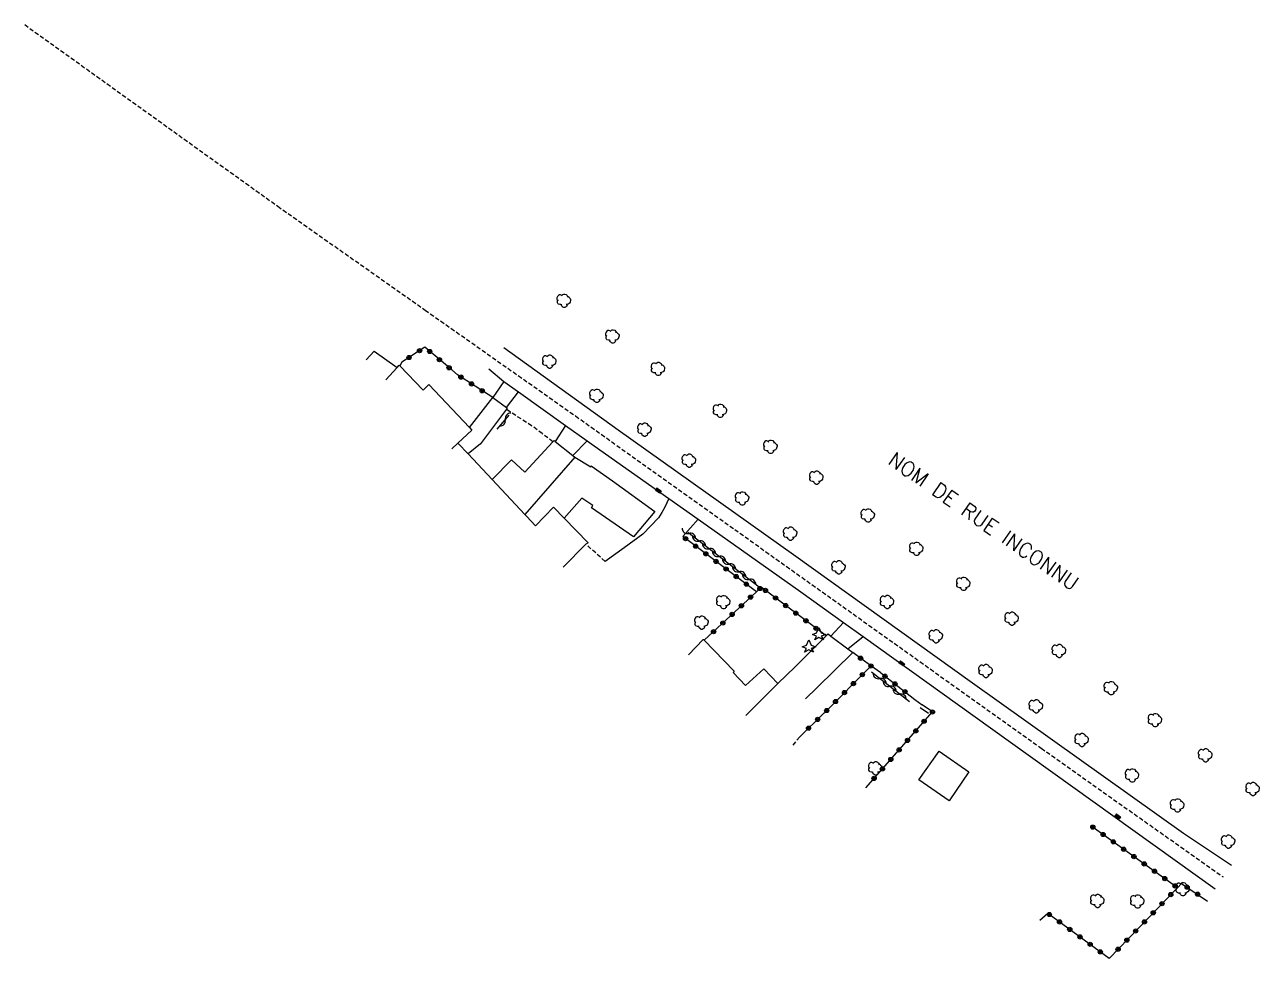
# Model space of a CAD drawing. Header units: millimetres. Extents: x 80031 to 81000, y 146000 to 147000.
# Drawn here: x 80532 to 80678.4, y 146843.1 to 146953.8 of the extents above; entities that cross this region are included whole.
import ezdxf
from ezdxf.enums import TextEntityAlignment as Align

# ---------------------------------------------------------------- set-up
doc = ezdxf.new("R2010")
doc.units = ezdxf.units.MM
doc.linetypes.add('DASHED', pattern=[0.75, 0.5, -0.25])
doc.layers.get('0').update_dxf_attribs({"linetype": 'CONTINUOUS'})
for name, color, linetype in [('W0001', 6, 'DASHED'), ('W0008', 7, 'CONTINUOUS'), ('W0017', 7, 'CONTINUOUS'), ('W0101', 7, 'CONTINUOUS'), ('W0104', 1, 'CONTINUOUS'), ('W0112', 1, 'DASHED'), ('W0300', 7, 'CONTINUOUS'), ('W0303', 7, 'CONTINUOUS'), ('W0310', 3, 'CONTINUOUS'), ('W0323', 7, 'CONTINUOUS'), ('W0401', 7, 'CONTINUOUS'), ('W0989', 7, 'CONTINUOUS'), ('W1102', 7, 'CONTINUOUS')]:
    doc.layers.add(name, color=color, linetype=linetype)
doc.styles.get("Standard").update_dxf_attribs({"font": 'romans.shx', "width": 0.85})

# ---------------------------------------------------------------- blocks, each defined once
blk = doc.blocks.new('T300')
for p, q in [((-0.8, 0.51), (-0.86, 0.34)), ((-0.86, 0.34), (-0.86, 0.17)), ((-0.86, 0.17), (-0.74, 0.06)), ((-0.69, 0.63), (-0.8, 0.51)), ((-0.8, -0.06), (-0.74, 0.06)), ((-0.74, 0.06), (-0.69, 0.11)), ((-0.57, 0.69), (-0.69, 0.63)), ((-0.46, 0.69), (-0.57, 0.69)), ((-0.29, 0.63), (-0.46, 0.69)), ((-0.29, 0.63), (-0.17, 0.74)), ((-0.23, 0.57), (-0.29, 0.63)), ((-0.17, 0.74), (-0.06, 0.8)), ((-0.06, 0.8), (0.06, 0.8)), ((0.06, 0.8), (0.23, 0.74)), ((0.23, 0.74), (0.34, 0.63)), ((0.34, 0.63), (0.4, 0.51)), ((0.46, 0.46), (0.34, 0.46)), ((0.4, 0.51), (0.4, 0.46)), ((0.57, 0.4), (0.46, 0.46)), ((0.57, 0.4), (0.69, 0.29)), ((0.69, 0.29), (0.74, 0.17)), ((0.74, 0.06), (0.69, -0.17)), ((0.74, 0.17), (0.74, 0.06)), ((-0.8, -0.17), (-0.8, -0.06)), ((-0.8, -0.23), (-0.8, -0.17)), ((-0.74, -0.34), (-0.8, -0.23)), ((-0.69, -0.4), (-0.74, -0.34)), ((-0.51, -0.46), (-0.69, -0.4)), ((-0.4, -0.46), (-0.51, -0.46)), ((-0.4, -0.46), (-0.34, -0.46)), ((-0.34, -0.46), (-0.34, -0.4)), ((-0.34, -0.51), (-0.34, -0.46)), ((-0.29, -0.63), (-0.34, -0.51)), ((-0.17, -0.74), (-0.29, -0.63)), ((-0.06, -0.8), (-0.17, -0.74)), ((0.06, -0.8), (-0.06, -0.8)), ((0.17, -0.74), (0.06, -0.8)), ((0.23, -0.69), (0.17, -0.74)), ((0.29, -0.46), (0.23, -0.46)), ((0.29, -0.63), (0.23, -0.69)), ((0.46, -0.4), (0.29, -0.46)), ((0.34, -0.51), (0.29, -0.63)), ((0.34, -0.51), (0.34, -0.46)), ((0.57, -0.34), (0.46, -0.4)), ((0.63, -0.29), (0.57, -0.34)), ((0.69, -0.17), (0.63, -0.29))]:
    blk.add_line(p, q)
blk = doc.blocks.new('T401')
for p, q in [((-0.3, 0.3), (0, 0.3)), ((-0.3, -0.25), (-0.3, 0.3)), ((-0.3, 0.15), (0, 0.15)), ((-0.3, 0), (0, 0)), ((0, 0.3), (0, -0.25)), ((-0.3, -0.15), (0, -0.15)), ((-0.3, -0.25), (-0.3, -0.3)), ((-0.3, -0.3), (0, -0.3)), ((0, -0.3), (0, -0.25))]:
    blk.add_line(p, q)
blk = doc.blocks.new('T303')
for p, q in [((-0.77, 0), (-0.28, 0.21)), ((-0.28, -0.21), (-0.77, 0)), ((-0.28, 0.21), (0, 0.83)), ((0, 0.83), (0.28, 0.21)), ((0.28, 0.21), (0.83, 0)), ((0.83, 0), (0.28, -0.21)), ((-0.49, -0.63), (-0.28, -0.21)), ((0, -0.35), (-0.49, -0.63)), ((0.56, -0.63), (0, -0.35)), ((0.28, -0.21), (0.56, -0.63))]:
    blk.add_line(p, q)
blk = doc.blocks.new('t310o')
at = {"color": 0, "linetype": 'Continuous'}
for centre, start, end in [((-0.5, 0.38), 216.8699, 323.1304), ((0.5, -0.37), 36.8699, 143.1303)]:
    blk.add_arc(centre, 0.625, start, end, dxfattribs=at)
blk = doc.blocks.new('t323o')
at = {"color": 0, "linetype": 'Continuous'}
for radius in [0.25, 0.15]:
    blk.add_circle((0, 0), radius, dxfattribs=at)

msp = doc.modelspace()

# ---------------------------------------------------------------- linework, layer by layer
at = {"layer": 'W0001'}
msp.add_lwpolyline([(80532.03, 146953.84), (80562.04, 146932.3), (80579.51, 146919.99), (80597.34, 146907.43), (80616.22, 146893.96), (80635.13, 146880.47), (80652.56, 146868.02), (80674.14, 146852.75), (80674.14, 146852.75)], dxfattribs=at)
at = {"layer": 'W0008'}
for points in [[(80675.12, 146854.13), (80669.41, 146857.9), (80644.4, 146875.72), (80623.17, 146890.95), (80602.39, 146905.74), (80588.84, 146915.52)], [(80587.06, 146913), (80588.86, 146911.53), (80590.57, 146910.31), (80596.17, 146906.3), (80598.71, 146904.48), (80599.56, 146903.88), (80608.4, 146897.63), (80611.87, 146895.17), (80624.05, 146886.56), (80629.12, 146882.93), (80631.43, 146881.27), (80646.55, 146870.43), (80673.17, 146851.36)]]:
    msp.add_lwpolyline(points, dxfattribs=at)
at = {"layer": 'W0017'}
for points in [[(80588.86, 146911.53), (80587.53, 146909.61)], [(80589.16, 146908.42), (80590.57, 146910.31)], [(80596.17, 146906.3), (80594.91, 146904.42)], [(80597.01, 146902.75), (80598.71, 146904.48)], [(80608.4, 146897.63), (80607.92, 146896.62), (80607.56, 146895.96), (80607.18, 146895.33), (80605.34, 146893.39), (80603.1, 146891.78), (80600.85, 146890.18)], [(80610.05, 146893.13), (80611.87, 146895.17)], [(80629.12, 146882.93), (80627.63, 146881.33)], [(80629.61, 146879.82), (80631.43, 146881.27)]]:
    msp.add_lwpolyline(points, dxfattribs=at)
at = {"layer": 'W0101'}
for points in [[(80574.85, 146911.71), (80576.2, 146913.18), (80576.45, 146913.44), (80576.52, 146913.37), (80579.29, 146910.49), (80579.96, 146911.15), (80584.77, 146906.05), (80585.03, 146905.76)], [(80585.03, 146905.76), (80583.4, 146904.22), (80584.62, 146902.92), (80587.46, 146899.88), (80591.34, 146895.74), (80591.45, 146895.62), (80591.51, 146895.55)], [(80591.51, 146895.55), (80592.58, 146894.4), (80594.73, 146896.6), (80595.99, 146895.32), (80598.85, 146892.4), (80598.58, 146892.21), (80595.89, 146889.49)]]:
    msp.add_lwpolyline(points, dxfattribs=at)
at = {"layer": 'W0104'}
for points in [[(80572.5, 146914.09), (80572.5, 146914.09), (80572.5, 146914.09), (80573.45, 146915.12), (80576.2, 146913.18)], [(80584.77, 146906.05), (80587.53, 146909.61), (80589.16, 146908.42), (80589.23, 146908.37), (80589.14, 146908.25), (80586.07, 146904.13), (80584.62, 146902.92)], [(80587.46, 146899.88), (80589.75, 146902.22), (80591.33, 146900.76), (80594.67, 146904.36), (80594.8, 146904.5), (80594.91, 146904.42), (80597.01, 146902.75), (80597.26, 146902.55), (80591.34, 146895.74)], [(80597.26, 146902.55), (80599.15, 146901.39), (80599.21, 146901.5), (80601.74, 146899.74), (80606.74, 146896.09), (80604.23, 146893.11), (80599.23, 146896.54), (80599.4, 146896.82), (80598.09, 146897.66), (80595.99, 146895.32)], [(80610.74, 146879.1), (80612.49, 146880.9), (80612.53, 146880.92), (80612.61, 146880.83), (80616.16, 146877.15), (80616.04, 146877), (80617.51, 146875.48), (80619.67, 146877.45), (80621.34, 146875.69)], [(80617.53, 146871.89), (80621.34, 146875.69), (80623.39, 146877.67), (80627.06, 146881.34), (80627.31, 146881.59), (80627.63, 146881.33), (80629.61, 146879.82), (80630.21, 146879.37), (80625.96, 146875.17), (80624.59, 146873.86)]]:
    msp.add_lwpolyline(points, dxfattribs=at)
msp.add_lwpolyline([(80641.63, 146861.77), (80638.05, 146864.27), (80640.46, 146867.68), (80643.96, 146865.21), (80641.63, 146861.77)], close=True, dxfattribs=at)
at = {"layer": 'W0112'}
for points in [[(80594.67, 146904.36), (80593.38, 146905.35), (80593.39, 146905.34), (80592.14, 146906.26), (80592.14, 146906.25), (80589.65, 146907.88), (80589.65, 146907.88), (80589.14, 146908.25)], [(80600.85, 146890.18), (80598.58, 146892.21)], [(80623.9, 146869.35), (80623.07, 146868.38)]]:
    msp.add_lwpolyline(points, dxfattribs=at)
at = {"layer": 'W0310'}
for points in [[(80588.05, 146905.85), (80589.47, 146907.51)], [(80619.13, 146887.14), (80610.67, 146893.6)], [(80636.95, 146873.52), (80632.45, 146877.04)], [(80639.2, 146872.15), (80638.21, 146872.83)]]:
    msp.add_lwpolyline(points, dxfattribs=at)
at = {"layer": 'W0323'}
for points in [[(80582.66, 146912.89), (80579.46, 146915.58), (80576.75, 146913.8), (80576.52, 146913.37)], [(80583.36, 146912.29), (80582.66, 146912.89)], [(80587.53, 146909.61), (80583.36, 146912.29)], [(80618.79, 146886.58), (80610.05, 146893.13)], [(80612.61, 146880.83), (80618.79, 146886.58), (80619.37, 146887.11)], [(80627.06, 146881.34), (80619.37, 146887.11)], [(80632.35, 146877.8), (80630.23, 146879.36)], [(80633.53, 146876.95), (80632.35, 146877.8), (80632.35, 146877.76), (80626.82, 146872.19), (80626.8, 146872.18), (80623.9, 146869.35)], [(80633.53, 146876.95), (80637.59, 146873.81)], [(80637.59, 146873.81), (80638.44, 146873.18)], [(80631.75, 146863.31), (80639.65, 146872.32), (80639.67, 146872.32), (80638.44, 146873.18)], [(80660.63, 146843.1), (80668.72, 146851.48), (80659.14, 146858.32), (80658.51, 146858.77)], [(80668.72, 146851.48), (80669.2, 146851.99), (80672.29, 146849.9)], [(80660.63, 146843.1), (80653.34, 146848.43), (80652.39, 146847.58)]]:
    msp.add_lwpolyline(points, dxfattribs=at)
at = {"layer": 'W1102'}
msp.add_lwpolyline([(80585.03, 146905.76), (80583.4, 146904.22), (80582.68, 146903.55)], dxfattribs=at)

# ---------------------------------------------------------------- block references
at = {"layer": 'W0300'}
for p in [(80596, 146921.09), (80601.76, 146916.86), (80594.28, 146913.87), (80607.15, 146913.01), (80599.87, 146909.82), (80614.51, 146908.03), (80605.55, 146905.8), (80620.49, 146903.77), (80610.82, 146902.12), (80625.93, 146900.11), (80617.13, 146897.64), (80632.04, 146895.63), (80622.83, 146893.47), (80637.78, 146891.67), (80628.56, 146889.47), (80643.36, 146887.52), (80614.91, 146885.35), (80634.31, 146885.36), (80612.31, 146882.92), (80649.09, 146883.38), (80640.1, 146881.29), (80654.69, 146879.55), (80646, 146877.18), (80660.85, 146875.14), (80651.96, 146872.99), (80666.09, 146871.35), (80657.39, 146869), (80672.04, 146867.18), (80632.93, 146865.63), (80663.37, 146864.79), (80677.67, 146863.18), (80668.72, 146861.23), (80674.76, 146856.94), (80669.36, 146851.31), (80659.25, 146849.91), (80663.99, 146849.84)]:
    msp.add_blockref('T300', p, dxfattribs=at)
at = {"layer": 'W0303'}
for p in [(80626.19, 146881.51), (80624.99, 146880.05)]:
    msp.add_blockref('T303', p, dxfattribs=at)
at = {"layer": 'W0310'}
for p, rotation in [((80589.02, 146906.99), 49.51787041750622), ((80610.78, 146893.51), 142.6079737590978), ((80611.98, 146892.6), 142.6079737590978), ((80613.17, 146891.69), 142.6079737590978), ((80614.36, 146890.78), 142.6079737590978), ((80615.55, 146889.87), 142.6079737590978), ((80616.74, 146888.96), 142.6079737590978), ((80617.93, 146888.05), 142.6079737590978), ((80633.41, 146876.29), 141.9519284615168), ((80634.59, 146875.37), 141.9519284615168), ((80635.77, 146874.44), 141.9519284615168)]:
    msp.add_blockref('t310o', p, dxfattribs=dict(at, rotation=rotation))
at = {"layer": 'W0323'}
for p, rotation in [((80577.6, 146914.36), 213.2587275187149), ((80578.85, 146915.18), 213.2587275187149), ((80580.05, 146915.08), 140.0012484674523), ((80581.2, 146914.11), 140.0012484674523), ((80582.35, 146913.15), 140.0012484674523), ((80583.75, 146912.04), 147.2897446478132), ((80585.01, 146911.23), 147.2897446478132), ((80586.27, 146910.42), 147.2897446478132), ((80610.39, 146892.88), 143.1584297226363), ((80611.59, 146891.98), 143.1584297226363), ((80612.79, 146891.08), 143.1584297226363), ((80613.99, 146890.18), 143.1584297226363), ((80615.19, 146889.28), 143.1584297226363), ((80616.39, 146888.38), 143.1584297226363), ((80617.59, 146887.48), 143.1584297226363), ((80619.2, 146886.96), 42.97863506097387), ((80619.86, 146886.74), 143.1324841702909), ((80617.01, 146884.92), 42.95065249158824), ((80618.1, 146885.94), 42.95065249158824), ((80621.06, 146885.84), 143.1324841702909), ((80622.26, 146884.94), 143.1324841702909), ((80615.91, 146883.89), 42.95065249158824), ((80623.46, 146884.04), 143.1324841702909), ((80614.81, 146882.87), 42.95065249158824), ((80624.66, 146883.14), 143.1324841702909), ((80625.86, 146882.24), 143.1324841702909), ((80613.71, 146881.85), 42.95065249158824), ((80631.14, 146878.69), 143.6488979271935), ((80632.38, 146877.77), 144.3571756795011), ((80631.35, 146876.75), 225.1807106095742), ((80634.03, 146876.56), 322.2965160747378), ((80629.23, 146874.62), 225.1807106095742), ((80630.29, 146875.69), 225.1807106095742), ((80635.22, 146875.65), 322.2965160747378), ((80636.4, 146874.73), 322.2965160747378), ((80628.17, 146873.56), 225.1807106095742), ((80627.12, 146872.49), 225.1807106095742), ((80639.66, 146872.32), 145.101876438648), ((80624.97, 146870.4), 224.2211928268147), ((80626.05, 146871.44), 224.2211928268147), ((80638.67, 146871.21), 48.75112086504261), ((80636.7, 146868.95), 48.75112086504261), ((80637.69, 146870.08), 48.75112086504261), ((80635.71, 146867.82), 48.75112086504261), ((80634.72, 146866.69), 48.75112086504261), ((80632.74, 146864.44), 48.75112086504261), ((80633.73, 146865.57), 48.75112086504261), ((80658.67, 146858.66), 144.4623222092775), ((80659.89, 146857.79), 144.4742009667553), ((80661.11, 146856.92), 144.4742009667553), ((80662.33, 146856.04), 144.4742009667553), ((80663.55, 146855.17), 144.4742009667553), ((80664.77, 146854.3), 144.4742009667553), ((80665.99, 146853.43), 144.4742009667553), ((80667.21, 146852.56), 144.4742009667553), ((80668.43, 146851.69), 144.4742009667553), ((80669.86, 146851.54), 325.9109554989561), ((80667.92, 146850.66), 45.99495662911695), ((80671.11, 146850.7), 325.9109554989561), ((80653.52, 146848.3), 143.8331450543157), ((80665.84, 146848.5), 45.99495662911695), ((80666.88, 146849.58), 45.99495662911695), ((80654.73, 146847.42), 143.8331450543157), ((80664.8, 146847.42), 45.99495662911695), ((80655.94, 146846.53), 143.8331450543157), ((80657.15, 146845.64), 143.8331450543157), ((80663.75, 146846.34), 45.99495662911695), ((80658.36, 146844.76), 143.8331450543157), ((80659.57, 146843.87), 143.8331450543157), ((80661.67, 146844.18), 45.99495662911695), ((80662.71, 146845.26), 45.99495662911695)]:
    msp.add_blockref('t323o', p, dxfattribs=dict(at, rotation=rotation))
at = {"layer": 'W0401'}
for p, rotation in [((80607.07, 146898.46), 234.736133791907), ((80635.93, 146877.96), 234.3548862928153), ((80661.55, 146859.81), 234.9497274676317)]:
    msp.add_blockref('T401', p, dxfattribs=dict(at, rotation=rotation))

# ---------------------------------------------------------------- texts
at = {"layer": 'W0989'}
msp.add_text('NOM DE RUE INCONNU', height=1.75, rotation=325.3153, dxfattribs=at).set_placement((80645.73, 146894.94), align=Align.MIDDLE_CENTER)

doc.saveas('drawing.dxf')
